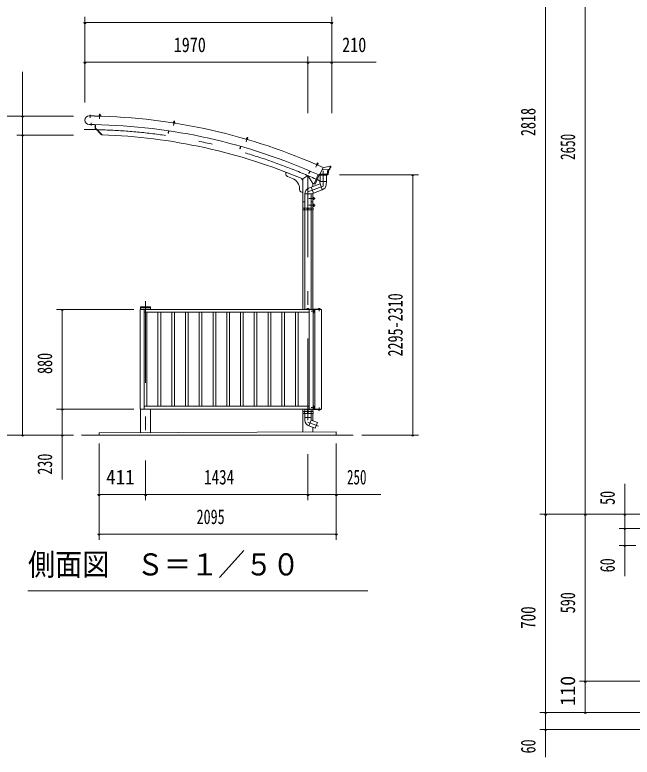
# Model space of a CAD drawing. Units: millimetres, scale not verified, with parts at other scales. Extents: x -26656 to 26658, y -10500 to 10500.
# Drawn here: x 10372 to 15824, y -1050 to 5507 of the extents above; entities that cross this region are included whole.
import ezdxf
from ezdxf.enums import TextEntityAlignment as Align

# ---------------------------------------------------------------- set-up
doc = ezdxf.new("R2010")
doc.units = ezdxf.units.MM
doc.header["$LTSCALE"] = 60
doc.linetypes.add('USER3', pattern=[24, 12, -5, 2, -5])
for name, color, linetype, lineweight in [('0-2_1-05BOLD', 7, 'Continuous', 18), ('0-3_1-25CENTER', 3, 'USER3', 18), ('0-4_1-45THIN', 4, 'Continuous', 18), ('0-5_1-55DIM', 3, 'Continuous', 18), ('0-A_2-52DIM', 3, 'Continuous', 18)]:
    doc.layers.add(name, color=color, linetype=linetype, lineweight=lineweight)
doc.styles.add('ＭＳ ゴシック', font='')
doc.styles.get('ＭＳ ゴシック').set_extended_font_data('MS Gothic')

msp = doc.modelspace()

# ---------------------------------------------------------------- linework, layer by layer
at = {"layer": '0-2_1-05BOLD'}
for p, q in [((11029.96, 4614.24), (11076.65, 4613.3)), ((11076.66, 4613.8), (11029.97, 4614.74)), ((11076.66, 4613.8), (11076.64, 4612.7)), ((11115.47, 4614.95), (11115.42, 4613.45)), ((11115.42, 4613.45), (11127.92, 4613.12)), ((11115.9, 4613.44), (11115.86, 4611.84)), ((11116.95, 4619.91), (11126.75, 4619.65)), ((11118.95, 4619.36), (11118.83, 4614.86)), ((11118.85, 4619.86), (11119.07, 4628.01)), ((11125.07, 4627.85), (11119.07, 4628.01)), ((11124.72, 4619.2), (11124.6, 4614.71)), ((11124.85, 4619.7), (11125.07, 4627.85)), ((11126.75, 4619.65), (11127.61, 4619.12)), ((11127.45, 4613.13), (11127.4, 4611.53)), ((11127.61, 4619.12), (11127.48, 4614.63)), ((11028.44, 4538.15), (11075.13, 4537.22)), ((11028.45, 4538.65), (11075.14, 4537.72)), ((11075.14, 4537.71), (11075.13, 4537.22)), ((11081.94, 4537.58), (11081.31, 4506.26)), ((11085.14, 4537.52), (11084.54, 4507.53)), ((11772.4, 4555.64), (11772.17, 4554.16)), ((11772.17, 4554.16), (11784.52, 4552.22)), ((11772.64, 4554.08), (11772.39, 4552.5)), ((11772.39, 4552.5), (11783.8, 4550.71)), ((11774.51, 4560.37), (11784.19, 4558.85)), ((11776.42, 4559.56), (11775.73, 4555.12)), ((11776.39, 4560.08), (11777.65, 4568.13)), ((11783.58, 4567.19), (11777.65, 4568.13)), ((11782.13, 4558.66), (11781.43, 4554.22)), ((11782.31, 4559.14), (11783.58, 4567.19)), ((11784.05, 4552.29), (11783.8, 4550.71)), ((11784.19, 4558.85), (11784.97, 4558.22)), ((11784.97, 4558.22), (11784.28, 4553.77)), ((11137.66, 4447.62), (11081.31, 4506.26)), ((11142.79, 4446.89), (11084.54, 4507.53)), ((11729.21, 4483.22), (11725.95, 4461.46)), ((11725.95, 4461.46), (11729.12, 4460.99)), ((11732.38, 4482.74), (11729.12, 4460.99)), ((11139.96, 4449.84), (11137.66, 4447.62)), ((12416.27, 4412.4), (12415.85, 4410.96)), ((12415.85, 4410.96), (12427.84, 4407.45)), ((12416.31, 4410.83), (12415.85, 4409.3)), ((12415.85, 4409.3), (12426.94, 4406.05)), ((12418.97, 4416.82), (12428.37, 4414.07)), ((12420.76, 4415.77), (12419.5, 4411.46)), ((12420.79, 4416.29), (12423.08, 4424.11)), ((12428.84, 4422.43), (12423.08, 4424.11)), ((12426.3, 4414.15), (12425.04, 4409.84)), ((12426.55, 4414.61), (12428.84, 4422.43)), ((12427.39, 4407.59), (12426.94, 4406.05)), ((12429.07, 4413.34), (12427.81, 4409.03)), ((12428.37, 4414.07), (12429.07, 4413.34)), ((12364.13, 4346.13), (12358.1, 4324.98)), ((12367.21, 4345.26), (12361.18, 4324.1)), ((12358.1, 4324.98), (12361.18, 4324.1)), ((13041.38, 4190.89), (13044.65, 4198.36)), ((13045.97, 4198.87), (13044.65, 4198.36)), ((13050.15, 4195.95), (13044.65, 4198.36)), ((13049.63, 4197.27), (13045.97, 4198.87)), ((13050.15, 4195.95), (13049.63, 4197.27)), ((13036.23, 4186.06), (13035.59, 4184.59)), ((13035.59, 4184.59), (13046.16, 4179.95)), ((13036.39, 4187.62), (13035.79, 4186.25)), ((13035.79, 4186.25), (13047.24, 4181.23)), ((13041.28, 4190.39), (13039.47, 4186.27)), ((13039.64, 4191.66), (13048.61, 4187.72)), ((13046.57, 4188.07), (13044.76, 4183.95)), ((13046.8, 4181.42), (13046.16, 4179.95)), ((13046.87, 4188.49), (13050.15, 4195.95)), ((13049.21, 4186.91), (13047.4, 4182.79)), ((13048.61, 4187.72), (13049.21, 4186.91)), ((13093.84, 4158.68), (13069.11, 4103.99)), ((13084.03, 4136.97), (13142.12, 4140.95)), ((13136.01, 4140.53), (13130.72, 4100.67)), ((13142.12, 4140.95), (13136.91, 4101.67)), ((13152.16, 4143.64), (13142.12, 4140.95)), ((13154.24, 4141.81), (13144.2, 4139.13)), ((13154.29, 4159.67), (13152.16, 4143.64)), ((13156.3, 4157.37), (13154.24, 4141.81)), ((13160.91, 4159.67), (13154.29, 4159.67)), ((13163.21, 4157.37), (13156.3, 4157.37)), ((13160.91, 4159.67), (13160.91, 4169.67)), ((13163.21, 4157.37), (13163.21, 4169.67)), ((12766.36, 4117.89), (12916.36, 4057.25)), ((12766.36, 4117.89), (12766.36, 4099.02)), ((12778.86, 4080.48), (12823.84, 4062.29)), ((12960.91, 4086.67), (12916.36, 4057.25)), ((13005.46, 4018.49), (12960.91, 4086.67)), ((12976.17, 4128.6), (12967.47, 4108.39)), ((12967.47, 4108.39), (12970.41, 4107.13)), ((12979.11, 4127.34), (12970.41, 4107.13)), ((13051.93, 4095.79), (13016.35, 4013.12)), ((13058.49, 4090.79), (13024.49, 4011.8)), ((13051.93, 4095.79), (13057.44, 4093.42)), ((13058.98, 4095.59), (13063.12, 4092.37)), ((13061.58, 4096.48), (13063.91, 4094.67)), ((13128.7, 4092.37), (13063.12, 4092.37)), ((13127.91, 4094.67), (13063.91, 4094.67)), ((13130.72, 4100.67), (13067.06, 4100.67)), ((13068.41, 4092.67), (13068.41, 4035.05)), ((13123.41, 4092.67), (13123.41, 4035.05)), ((13136.91, 4101.67), (13127.91, 4094.67)), ((12916.36, 4057.25), (12916.36, 3800.67)), ((13068.41, 4013.05), (12990.27, 3984.61)), ((13005.46, 4018.49), (13005.46, 3990.14)), ((13016.35, 4013.12), (13021.86, 4010.75)), ((13066.91, 4035.05), (13068.41, 4013.05)), ((13124.91, 4035.05), (13066.91, 4035.05)), ((13068.41, 4013.05), (13087.22, 3961.36)), ((13123.15, 4009.25), (13124.91, 4035.05)), ((12886.36, 3969.58), (12886.36, 3962.86)), ((12898.86, 3944.32), (12916.36, 3937.25)), ((12966.12, 3975.54), (12989.76, 3986.02)), ((12989.76, 3986.02), (13009.6, 3931.51)), ((13086.94, 3961.26), (13009.08, 3932.93)), ((12988.41, 3925.4), (12933.41, 3925.4)), ((12933.41, 3925.1), (12933.41, 3800.67)), ((13009.59, 3931.52), (12988.41, 3925.4)), ((12988.41, 3925.4), (12988.41, 3800.67)), ((13005.46, 3930.32), (13005.46, 3800.67)), ((13007.46, 3895.17), (13005.46, 3895.17)), ((13013.55, 3889.58), (13007.46, 3889.58)), ((13013.55, 3879.76), (13007.46, 3879.76)), ((13013.55, 3874.85), (13007.46, 3874.85)), ((13014.46, 3876.42), (13013.55, 3874.85)), ((13014.46, 3892.92), (13014.46, 3876.42)), ((12916.36, 3854.67), (12933.41, 3854.67)), ((12988.41, 3854.67), (13005.46, 3854.67)), ((13007.46, 3814.17), (13005.46, 3814.17)), ((13013.55, 3834.49), (13007.46, 3834.49)), ((13013.55, 3829.58), (13007.46, 3829.58)), ((13013.55, 3819.76), (13007.46, 3819.76)), ((13014.46, 3832.92), (13013.55, 3834.49)), ((13014.46, 3816.42), (13014.46, 3832.92)), ((12914.76, 3800.67), (12914.76, 3784.67)), ((12914.76, 3784.67), (13007.06, 3784.67)), ((12916.36, 3784.67), (12916.36, 2904.67)), ((12931.81, 3800.67), (12931.81, 3784.67)), ((12933.41, 3784.67), (12933.41, 2904.67)), ((12957.86, 3800.67), (12957.86, 3784.67)), ((12957.86, 3792.67), (12963.96, 3792.67)), ((12963.96, 3800.67), (12963.96, 3784.67)), ((12988.41, 3784.67), (12988.41, 2904.67)), ((12990.01, 3800.67), (12990.01, 3784.67)), ((13005.46, 3784.67), (13005.46, 2904.67)), ((11479.91, 2904.67), (11479.91, 2024.67)), ((13007.91, 2904.67), (11479.91, 2904.67)), ((11482.36, 2924.67), (11482.36, 2904.67)), ((11482.36, 2919.67), (11571.46, 2919.67)), ((11568.46, 2927.67), (11485.36, 2927.67)), ((11514.91, 2904.67), (11514.91, 2024.67)), ((11571.46, 2924.67), (11571.46, 2904.67)), ((12940.91, 2907.87), (12940.91, 2904.67)), ((12980.91, 2907.87), (12940.91, 2907.87)), ((12954.65, 2909.47), (12954.65, 2907.87)), ((12956.01, 2913.47), (12965.81, 2913.47)), ((12958.02, 2912.97), (12958.02, 2909.47)), ((12963.79, 2912.97), (12963.79, 2909.47)), ((12965.81, 2913.47), (12966.68, 2912.97)), ((12966.68, 2912.97), (12966.68, 2909.47)), ((12972.91, 2904.67), (12972.91, 2024.67)), ((12980.91, 2907.87), (12980.91, 2904.67)), ((13008.66, 2903.67), (13008.66, 2872.87)), ((13010.26, 2898.17), (13008.66, 2898.17)), ((13081.66, 2904.67), (13009.66, 2904.67)), ((13010.26, 2898.17), (13010.26, 2881.17)), ((13012.26, 2897.47), (13010.26, 2897.47)), ((13012.26, 2889.67), (13010.26, 2891.67)), ((13010.26, 2889.67), (13012.26, 2887.67)), ((13017.06, 2893.42), (13012.26, 2893.42)), ((13017.06, 2885.92), (13012.26, 2885.92)), ((13017.76, 2895.97), (13017.76, 2883.37)), ((13021.66, 2024.67), (13021.66, 2904.67)), ((13054.21, 2909.47), (13066.71, 2909.47)), ((13054.21, 2909.47), (13054.21, 2907.87)), ((13055.56, 2913.47), (13054.68, 2912.97)), ((13054.68, 2912.97), (13054.68, 2909.47)), ((13057.57, 2912.97), (13057.57, 2909.47)), ((13063.34, 2912.97), (13063.34, 2909.47)), ((13066.71, 2909.47), (13066.71, 2907.87)), ((13081.66, 2024.67), (13081.66, 2904.67)), ((12972.91, 2879.67), (11514.91, 2879.67)), ((13007.91, 2872.87), (13008.66, 2872.87)), ((13010.26, 2881.17), (13008.66, 2881.17)), ((13017.06, 2882.16), (13012.26, 2882.16)), ((13017.76, 2883.37), (13017.06, 2882.16)), ((11514.91, 2049.67), (12972.91, 2049.67)), ((13007.91, 2056.47), (13008.66, 2056.47)), ((13008.66, 2025.67), (13008.66, 2056.47)), ((13010.26, 2048.17), (13008.66, 2048.17)), ((13010.26, 2031.17), (13010.26, 2048.17)), ((13010.26, 2039.67), (13012.26, 2041.67)), ((13012.26, 2039.67), (13010.26, 2037.67)), ((13017.06, 2047.18), (13012.26, 2047.18)), ((13017.06, 2043.42), (13012.26, 2043.42)), ((13017.06, 2035.92), (13012.26, 2035.92)), ((13017.76, 2045.97), (13017.06, 2047.18)), ((13017.76, 2033.37), (13017.76, 2045.97)), ((11482.36, 2024.67), (11482.36, 1816.42)), ((11571.46, 2024.67), (11571.46, 1816.85)), ((12914.76, 2002.67), (13007.06, 2002.67)), ((12916.36, 2024.67), (12916.36, 2002.67)), ((12916.36, 1986.67), (12916.36, 1823.27)), ((12931.81, 2002.67), (12931.81, 1986.67)), ((12933.41, 2024.67), (12933.41, 2002.67)), ((12933.41, 1986.67), (12933.41, 1949.76)), ((12954.65, 2019.87), (12954.65, 2021.47)), ((12954.65, 2019.87), (12967.16, 2019.87)), ((12955.13, 2016.38), (12955.13, 2019.87)), ((12956.01, 2015.87), (12955.13, 2016.38)), ((12957.86, 2002.67), (12957.86, 1986.67)), ((12957.86, 1994.67), (12963.96, 1994.67)), ((12958.02, 2016.38), (12958.02, 2019.87)), ((12963.79, 2016.38), (12963.79, 2019.87)), ((12963.96, 2002.67), (12963.96, 1986.67)), ((12967.16, 2019.87), (12967.16, 2021.47)), ((12980.91, 2021.47), (12980.91, 2024.67)), ((12988.41, 2024.67), (12988.41, 2002.67)), ((12988.41, 1986.67), (12988.41, 1949.76)), ((12990.01, 2002.67), (12990.01, 1986.67)), ((13005.46, 2002.67), (13005.46, 2024.67)), ((13005.46, 1986.67), (13005.46, 1921.56)), ((13007.06, 2002.67), (13007.06, 1986.67)), ((13010.26, 2031.17), (13008.66, 2031.17)), ((13081.66, 2024.67), (13009.66, 2024.67)), ((13012.26, 2031.87), (13010.26, 2031.87)), ((13054.21, 2019.87), (13054.21, 2021.47)), ((13054.21, 2019.87), (13066.71, 2019.87)), ((13054.68, 2016.38), (13054.68, 2019.87)), ((13055.56, 2015.87), (13054.68, 2016.38)), ((13057.57, 2016.38), (13057.57, 2019.87)), ((13063.34, 2016.38), (13063.34, 2019.87)), ((13066.71, 2019.87), (13066.71, 2021.47)), ((12931.91, 1949.76), (12989.91, 1949.76)), ((12933.67, 1923.97), (12931.91, 1949.76)), ((12988.41, 1927.76), (12969.6, 1876.08)), ((12969.88, 1875.98), (13025.98, 1855.56)), ((13005.46, 1863.03), (13005.46, 1823.69)), ((10960.91, 1794.67), (13360.9, 1794.67)), ((13210.91, 1824.67), (11115.91, 1814.67)), ((11115.91, 1794.67), (11115.91, 1814.67)), ((13210.91, 1824.67), (13210.91, 1794.67))]:
    msp.add_line(p, q, dxfattribs=at)
for points in [[(11115.47, 4614.95), (11127.96, 4614.62), (11127.92, 4613.12)], [(11116.95, 4619.91), (11116.06, 4619.43), (11115.94, 4614.94)], [(11125.07, 4627.85), (11124.09, 4628.88), (11120.09, 4628.98), (11119.07, 4628.01)], [(11772.4, 4555.64), (11784.75, 4553.7), (11784.52, 4552.22)], [(11774.51, 4560.37), (11773.57, 4560.01), (11772.87, 4555.56)], [(11783.58, 4567.19), (11782.75, 4568.34), (11778.79, 4568.96), (11777.65, 4568.13)], [(12416.27, 4412.4), (12428.27, 4408.89), (12427.84, 4407.45)], [(12418.97, 4416.82), (12417.99, 4416.58), (12416.73, 4412.27)], [(12428.84, 4422.43), (12428.16, 4423.67), (12424.32, 4424.79), (12423.08, 4424.11)], [(13036.39, 4187.62), (13047.84, 4182.6), (13047.24, 4181.23)], [(13039.64, 4191.66), (13038.64, 4191.55), (13036.83, 4187.43)], [(13163.21, 4169.67), (13154.31, 4169.67), (13092.03, 4154.67)], [(13144.2, 4139.13), (13139.06, 4100.44), (13128.7, 4092.37)], [(13007.46, 3895.17), (13007.46, 3874.17), (13005.46, 3874.17)], [(13014.46, 3892.92), (13013.55, 3894.49), (13007.46, 3894.49)], [(13007.46, 3814.17), (13007.46, 3835.17), (13005.46, 3835.17)], [(13014.46, 3816.42), (13013.55, 3814.85), (13007.46, 3814.85)], [(12914.76, 3800.67), (13007.06, 3800.67), (13007.06, 3784.67)], [(13007.91, 2904.67), (13007.91, 2024.67), (11479.91, 2024.67)], [(12954.65, 2909.47), (12967.16, 2909.47), (12967.16, 2907.87)], [(12956.01, 2913.47), (12955.13, 2912.97), (12955.13, 2909.47)], [(13009.66, 2907.87), (13075.46, 2907.87), (13075.46, 2904.67)], [(13012.26, 2897.47), (13012.26, 2881.87), (13010.26, 2881.87)], [(13017.76, 2895.97), (13017.06, 2897.18), (13012.26, 2897.18)], [(13055.56, 2913.47), (13065.36, 2913.47), (13066.23, 2912.97), (13066.23, 2909.47)], [(13012.26, 2031.87), (13012.26, 2047.47), (13010.26, 2047.47)], [(13017.76, 2033.37), (13017.06, 2032.17), (13012.26, 2032.17)], [(12914.76, 2002.67), (12914.76, 1986.67), (13007.06, 1986.67)], [(12980.91, 2021.47), (12940.91, 2021.47), (12940.91, 2024.67)], [(12956.01, 2015.87), (12965.81, 2015.87), (12966.68, 2016.38), (12966.68, 2019.87)], [(13009.66, 2021.47), (13075.46, 2021.47), (13075.46, 2024.67)], [(13055.56, 2015.87), (13065.36, 2015.87), (13066.23, 2016.38), (13066.23, 2019.87)], [(12989.91, 1949.76), (12988.41, 1927.76), (13044.79, 1907.24), (13025.98, 1855.56)]]:
    msp.add_lwpolyline(points, dxfattribs=at)
for centre, radius, start, end in [((11029.21, 4576.45), 38.3, 88.854, 268.854), ((11029.21, 4576.45), 37.8, 88.854, 268.854), ((10984.25, -506.02), 5119.55, 65.66528, 88.9659), ((11117.46, 4617.58), 2.32, 49.93085, 88.46228), ((11121.62, 4611.28), 8.51, 68.63316, 108.29361), ((11126.12, 4617.35), 2.32, 88.46228, 127.00851), ((10984.25, -506.02), 5044.55, 65.80466, 88.96758), ((11774.71, 4557.99), 2.32, 42.54817, 81.07961), ((11778.03, 4551.2), 8.51, 61.25049, 100.91093), ((11783.27, 4556.65), 2.32, 81.07961, 119.62584), ((10984.25, -506.02), 4955.45, 67.05199, 88.16658), ((12418.86, 4414.44), 2.32, 35.1655, 73.69695), ((12421.28, 4407.28), 8.51, 53.86781, 93.52827), ((12427.18, 4412.01), 2.32, 73.69695, 112.24318), ((13039.23, 4189.31), 2.32, 27.78282, 66.31427), ((13040.71, 4181.9), 8.51, 46.48515, 86.1456), ((13047.16, 4185.83), 2.32, 66.31427, 104.8605), ((12786.36, 4099.02), 20, 180, 247.98738), ((13055.45, 4110.17), 15, 245.66849, 335.66833), ((13056.65, 4091.58), 2, 336.71333, 66.71333), ((12786.36, 3969.58), 100, 0, 67.98738), ((12916.36, 4057.25), 10, 157.98738, 270), ((10984.25, -506.02), 4955.45, 65.78831, 65.92853), ((13022.65, 4012.59), 2, 246.71333, 336.71333), ((13068.28, 4013), 55, 289.83269, 356.09424), ((12906.36, 3962.86), 20, 180, 247.98738), ((12988.41, 3925.26), 55, 113.90668, 180.16823), ((13010.67, 3892.03), 3.78, 319.57169, 0), ((13010.67, 3877.31), 3.78, 0, 40.43115), ((13000.68, 3884.67), 13.78, 339.1357, 20.8643), ((13010.67, 3832.03), 3.78, 319.56883, 0), ((13010.67, 3817.31), 3.78, 0, 40.4283), ((13000.68, 3824.67), 13.78, 339.13568, 20.86429), ((11485.36, 2924.67), 3, 90, 180), ((11568.46, 2924.67), 3, 0, 90), ((12956.58, 2911.15), 2.32, 51.46857, 90), ((12960.91, 2904.96), 8.51, 70.17088, 109.83133), ((12965.24, 2911.15), 2.32, 90, 128.54623), ((13009.66, 2903.67), 4.2, 90, 166.21272), ((13009.66, 2903.67), 1, 90, 180), ((13014.88, 2895.3), 2.88, 319.27318, 360), ((13007.3, 2889.67), 10.46, 338.97459, 21.0237), ((13014.88, 2884.04), 2.88, 0, 40.72682), ((13056.13, 2911.15), 2.32, 51.46857, 90), ((13060.46, 2904.96), 8.51, 70.17088, 109.83133), ((13064.79, 2911.15), 2.32, 90, 128.54623), ((13014.88, 2045.3), 2.88, 319.27318, 360), ((13007.3, 2039.67), 10.46, 338.9763, 21.02541), ((13014.88, 2034.04), 2.88, 0, 40.72682), ((12956.58, 2018.19), 2.32, 270, 308.53143), ((12960.91, 2024.38), 8.51, 250.16867, 289.82912), ((12965.24, 2018.19), 2.32, 231.45377, 270), ((13009.66, 2025.67), 4.2, 193.78728, 270), ((13009.66, 2025.67), 1, 180, 270), ((13056.13, 2018.19), 2.32, 270, 308.53143), ((13060.46, 2024.38), 8.51, 250.16867, 289.82912), ((13064.79, 2018.19), 2.32, 231.45377, 270), ((12988.54, 1927.72), 55, 183.90576, 250.16731)]:
    msp.add_arc(centre, radius, start, end, dxfattribs=at)
at = {"layer": '0-3_1-25CENTER'}
for p, q in [((11038.84, 4623.16), (11038.34, 4598.17)), ((11122.17, 4631.68), (11121, 4588.17)), ((11044.97, 4529.22), (11045.47, 4554.22)), ((11781.19, 4571.36), (11774.45, 4528.37)), ((12427.01, 4426.87), (12414.79, 4385.09)), ((13048.9, 4200.59), (13031.42, 4160.73)), ((12960.91, 4086.67), (12960.91, 1425.98)), ((13024.46, 3884.67), (12967.46, 3884.67)), ((13024.46, 3824.67), (12967.46, 3824.67)), ((11526.91, 2977.67), (11526.91, 1579.94)), ((13021.76, 2889.67), (12989.85, 2889.67)), ((13060.46, 2916.38), (13060.46, 2890.19)), ((13021.76, 2039.67), (12989.85, 2039.67)), ((13060.46, 2012.96), (13060.46, 2039.15)), ((12960.91, 1908.51), (13054.18, 1874.56))]:
    msp.add_line(p, q, dxfattribs=at)
msp.add_lwpolyline([(13095.91, 4127.89), (13095.91, 3993.79), (12960.91, 3944.66)], dxfattribs=at)
msp.add_arc((10984.25, -506.02), 5000, 65.24121, 90, dxfattribs=at)
at = {"layer": '0-4_1-45THIN'}
for p, q in [((11119.65, 4619.84), (11119.89, 4628.79)), ((11124.05, 4619.72), (11124.29, 4628.67)), ((11777.18, 4559.95), (11778.57, 4568.79)), ((11781.52, 4559.27), (11782.91, 4568.11)), ((12421.56, 4416.07), (12424.07, 4424.65)), ((12425.78, 4414.83), (12428.3, 4423.42)), ((13042.11, 4190.57), (13045.71, 4198.77)), ((13046.14, 4188.81), (13049.73, 4197)), ((11538.91, 2879.67), (11538.91, 2049.67)), ((11636.41, 2879.67), (11636.41, 2049.67)), ((11660.41, 2879.67), (11660.41, 2049.67)), ((11757.91, 2879.67), (11757.91, 2049.67)), ((11781.91, 2879.67), (11781.91, 2049.67)), ((11879.41, 2879.67), (11879.41, 2049.67)), ((11903.41, 2879.67), (11903.41, 2049.67)), ((12000.91, 2879.67), (12000.91, 2049.67)), ((12024.91, 2879.67), (12024.91, 2049.67)), ((12122.41, 2879.67), (12122.41, 2049.67)), ((12146.41, 2879.67), (12146.41, 2049.67)), ((12243.91, 2879.67), (12243.91, 2049.67)), ((12267.91, 2879.67), (12267.91, 2049.67)), ((12365.41, 2879.67), (12365.41, 2049.67)), ((12389.41, 2879.67), (12389.41, 2049.67)), ((12486.91, 2879.67), (12486.91, 2049.67)), ((12510.91, 2879.67), (12510.91, 2049.67)), ((12608.41, 2879.67), (12608.41, 2049.67)), ((12632.41, 2879.67), (12632.41, 2049.67)), ((12729.91, 2879.67), (12729.91, 2049.67)), ((12753.91, 2879.67), (12753.91, 2049.67)), ((12851.41, 2879.67), (12851.41, 2049.67)), ((12875.41, 2879.67), (12875.41, 2049.67))]:
    msp.add_line(p, q, dxfattribs=at)
at = {"layer": '0-5_1-55DIM'}
for p, q in [((10990.91, 4731.84), (10990.91, 5488.67)), ((13170.91, 4638.67), (13170.91, 5488.67)), ((11000.91, 5438.67), (10980.91, 5438.67)), ((10990.91, 5438.67), (13170.91, 5438.67)), ((13180.91, 5438.67), (13160.91, 5438.67)), ((12960.91, 4638.67), (12960.91, 5138.67)), ((11000.91, 5088.67), (10980.91, 5088.67)), ((10990.91, 5088.67), (13563.41, 5088.67)), ((12970.91, 5088.67), (12950.91, 5088.67)), ((13180.91, 5088.67), (13160.91, 5088.67)), ((10440.91, 1794.67), (10440.91, 5005.17)), ((10890.91, 4612.67), (10040.92, 4612.67)), ((10450.91, 4612.67), (10430.91, 4612.67)), ((10890.91, 4444.67), (10390.91, 4444.67)), ((10450.91, 4444.67), (10430.91, 4444.67)), ((13239.83, 4094.67), (13935.9, 4094.67)), ((13895.9, 4094.67), (13875.9, 4094.67)), ((13885.9, 1794.67), (13885.9, 4094.67)), ((11421.86, 2904.67), (10740.91, 2904.67)), ((10800.91, 2904.67), (10780.91, 2904.67)), ((10790.91, 1402.17), (10790.91, 2904.67)), ((11421.86, 2024.67), (10740.91, 2024.67)), ((10800.91, 2024.67), (10780.91, 2024.67)), ((10890.91, 1794.67), (10040.92, 1794.67)), ((10450.91, 1794.67), (10430.91, 1794.67)), ((10800.91, 1794.67), (10780.91, 1794.67)), ((13435.9, 1794.67), (13935.9, 1794.67)), ((13895.9, 1794.67), (13875.9, 1794.67)), ((11115.91, 1719.67), (11115.91, 869.67)), ((13210.91, 1719.67), (13210.91, 869.67)), ((11526.91, 1569.67), (11526.91, 1219.67)), ((12960.91, 1569.67), (12960.91, 1219.67)), ((11125.91, 1269.67), (11105.91, 1269.67)), ((11115.91, 1269.67), (13603.41, 1269.67)), ((11536.91, 1269.67), (11516.91, 1269.67)), ((12970.91, 1269.67), (12950.91, 1269.67)), ((13220.91, 1269.67), (13200.91, 1269.67)), ((11125.91, 919.67), (11105.91, 919.67)), ((11115.91, 919.67), (13210.91, 919.67)), ((13220.91, 919.67), (13200.91, 919.67)), ((10488.41, 419.67), (13488.41, 419.67))]:
    msp.add_line(p, q, dxfattribs=at)
for centre in [(10990.91, 5438.67), (13170.91, 5438.67), (10990.91, 5088.67), (12960.91, 5088.67), (13170.91, 5088.67), (10440.91, 4612.67), (10440.91, 4444.67), (13885.9, 4094.67), (10790.91, 2904.67), (10790.91, 2024.67), (10440.91, 1794.67), (10790.91, 1794.67), (13885.9, 1794.67), (11115.91, 1269.67), (11526.91, 1269.67), (12960.91, 1269.67), (13210.91, 1269.67), (11115.91, 919.67), (13210.91, 919.67)]:
    msp.add_arc(centre, 10, 180, 0, dxfattribs=at)
at = {"layer": '0-A_2-52DIM'}
for p, q in [((15059.34, 8139.93), (15059.34, -1050.07)), ((15409.34, -655.07), (15409.34, 8139.93)), ((15759.34, 549.93), (15759.34, 1364.93)), ((15009.34, 1094.93), (16459.34, 1094.93)), ((15069.34, 1094.93), (15049.34, 1094.93)), ((15419.34, 1094.93), (15399.34, 1094.93)), ((15769.34, 1094.93), (15749.34, 1094.93)), ((16784.34, 969.93), (15709.34, 969.93)), ((15769.34, 969.93), (15749.34, 969.93)), ((15857.47, 819.93), (15709.34, 819.93)), ((15769.34, 819.93), (15749.34, 819.93)), ((21285.46, -380.07), (15359.34, -380.07)), ((15419.34, -380.07), (15399.34, -380.07)), ((20021.84, -655.07), (15009.34, -655.07)), ((15069.34, -655.07), (15049.34, -655.07)), ((15419.34, -655.07), (15399.34, -655.07)), ((20021.84, -805.07), (15009.34, -805.07)), ((15069.34, -805.07), (15049.34, -805.07))]:
    msp.add_line(p, q, dxfattribs=at)
for centre in [(15059.34, 1094.93), (15409.34, 1094.93), (15759.34, 1094.93), (15759.34, 969.93), (15759.34, 819.93), (15409.34, -380.07), (15059.34, -655.07), (15409.34, -655.07), (15059.34, -805.07)]:
    msp.add_arc(centre, 10, 180, 0, dxfattribs=at)

# ---------------------------------------------------------------- texts
at = {"layer": '0-5_1-55DIM', "color": 7, "style": 'ＭＳ ゴシック'}
for s, height, width, p in [('1970', 130.2, 0.8, (11775.72, 5138.67)), ('210', 130.2, 0.8, (13263.25, 5138.67)), ('411', 130.2, 0.95, (11178.19, 1319.67)), ('1434', 130.2, 0.75, (12043.39, 1319.67)), ('250', 130.2, 0.65, (13305.32, 1319.67)), ('2095', 130.2, 0.7, (11977.4, 969.67)), ('側面図\u3000Ｓ＝１／５０', 195.4, 0.9, (10488.41, 496.31))]:
    msp.add_text(s, height=height, dxfattribs=dict(at, width=width)).set_placement(p, align=Align.BOTTOM_LEFT)
at = {"layer": '0-5_1-55DIM', "color": 7, "style": 'ＭＳ ゴシック', "width": 0.7}
for s, p in [('2295-2310', (13835.9, 2489.28)), ('880', (10740.91, 2334.95)), ('230', (10740.91, 1445.03))]:
    msp.add_text(s, height=130.2, rotation=90, dxfattribs=at).set_placement(p, align=Align.BOTTOM_LEFT)
at = {"layer": '0-A_2-52DIM', "color": 7, "style": 'ＭＳ ゴシック'}
for s, width, p in [('2818', 0.7, (15009.34, 4436.16)), ('2650', 0.65, (15359.34, 4225.77)), ('50', 0.7, (15709.34, 1178.21)), ('60', 0.7, (15709.34, 582.81)), ('590', 0.7, (15359.34, 221.05)), ('700', 0.75, (15009.34, 82.93)), ('60', 0.7, (15009.34, -1017.19))]:
    msp.add_text(s, height=130.2, rotation=90, dxfattribs=dict(at, width=width)).set_placement(p, align=Align.BOTTOM_LEFT)
msp.add_text('110', height=130.2, rotation=90, dxfattribs=at).set_placement((15359.34, -597.38), align=Align.BOTTOM_LEFT)

doc.saveas('drawing.dxf')
